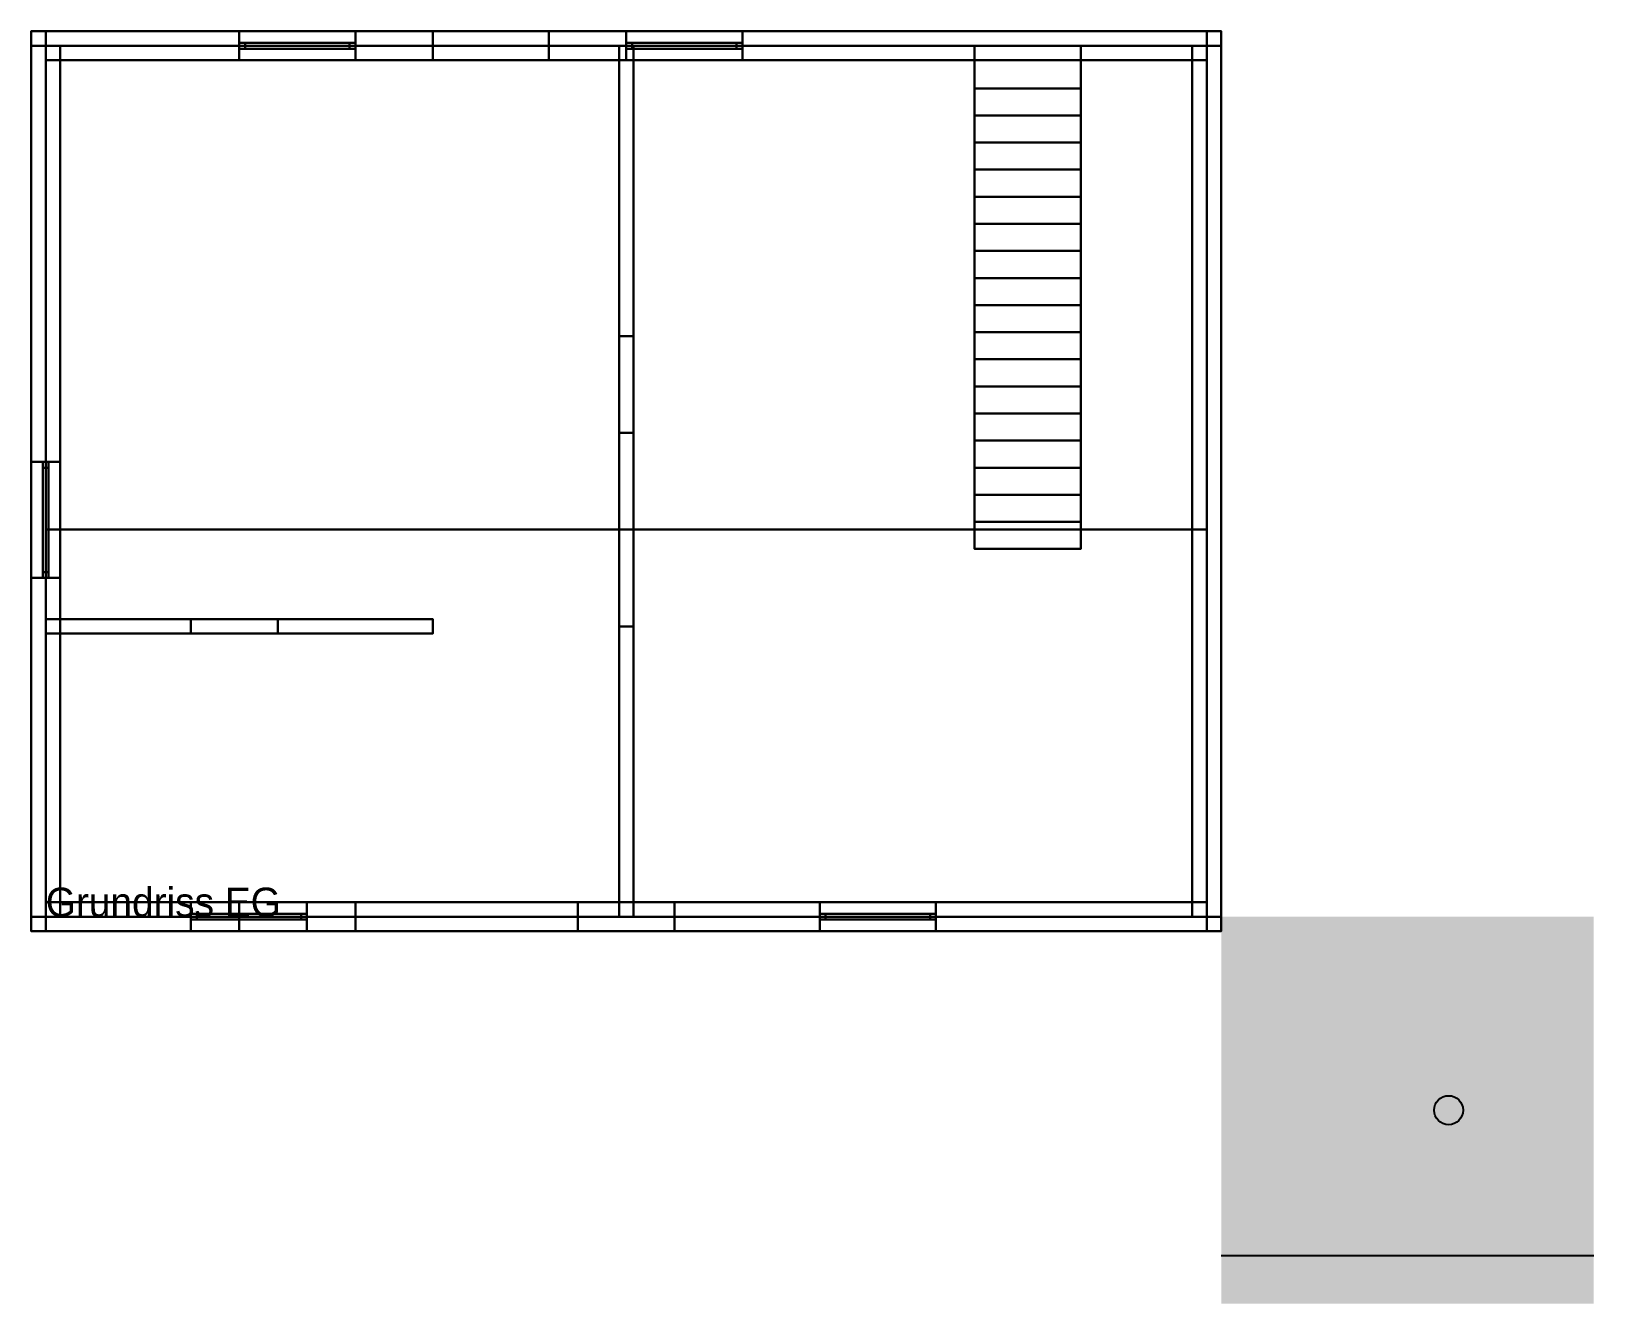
# Model space of a CAD drawing. Header units: millimetres. Extents: x -150 to 16000, y -4000 to 9150.
import ezdxf

# ---------------------------------------------------------------- set-up
doc = ezdxf.new("R2010")
doc.units = ezdxf.units.MM
for name, color, linetype in [('A-BODEN', 33, 'Continuous'), ('A-DECKE', 9, 'Continuous'), ('A-FENSTER', 4, 'Continuous'), ('A-FENSTER-GLAS', 5, 'Continuous'), ('A-MAUER', 253, 'Continuous'), ('A-STUETZE', 8, 'Continuous'), ('A-TERRASSE', 32, 'Continuous'), ('A-TEXT', 2, 'Continuous'), ('A-TREPPE', 41, 'Continuous'), ('A-WAND', 7, 'Continuous'), ('A-WAND-INNEN', 8, 'Continuous')]:
    doc.layers.add(name, color=color, linetype=linetype)

# ---------------------------------------------------------------- blocks, each defined once
blk = doc.blocks.new('RAHMEN')
mesh = blk.add_polyface()
corners = [(0, -30), (0, 30), (1200, 30), (1200, -30), (0, -30, 60), (1200, -30, 60), (1200, 30, 60), (0, 30, 60)]
mesh.append_faces([[corners[k] for k in face] for face in [(0, 1, 2, 3), (4, 5, 6, 7), (0, 3, 5, 4), (3, 2, 6, 5), (2, 1, 7, 6), (1, 0, 4, 7)]])
mesh = blk.add_polyface()
corners = [(0, -30, 1140), (0, 30, 1140), (1200, 30, 1140), (1200, -30, 1140), (0, -30, 1200), (1200, -30, 1200), (1200, 30, 1200), (0, 30, 1200)]
mesh.append_faces([[corners[k] for k in face] for face in [(0, 1, 2, 3), (4, 5, 6, 7), (0, 3, 5, 4), (3, 2, 6, 5), (2, 1, 7, 6), (1, 0, 4, 7)]])
mesh = blk.add_polyface()
corners = [(0, -30), (0, 30), (60, 30), (60, -30), (0, -30, 1200), (60, -30, 1200), (60, 30, 1200), (0, 30, 1200)]
mesh.append_faces([[corners[k] for k in face] for face in [(0, 1, 2, 3), (4, 5, 6, 7), (0, 3, 5, 4), (3, 2, 6, 5), (2, 1, 7, 6), (1, 0, 4, 7)]])
mesh = blk.add_polyface()
corners = [(1140, -30), (1140, 30), (1200, 30), (1200, -30), (1140, -30, 1200), (1200, -30, 1200), (1200, 30, 1200), (1140, 30, 1200)]
mesh.append_faces([[corners[k] for k in face] for face in [(0, 1, 2, 3), (4, 5, 6, 7), (0, 3, 5, 4), (3, 2, 6, 5), (2, 1, 7, 6), (1, 0, 4, 7)]])
blk = doc.blocks.new('FENSTER')
at = {"layer": 'A-FENSTER-GLAS', "color": 5}
blk.add_3dface([(60, 0, 60), (1140, 0, 60), (1140, 0, 1140), (60, 0, 1140)], dxfattribs=at)
blk.add_blockref('RAHMEN', (0, 0))
blk = doc.blocks.new('STUFE')
mesh = blk.add_polyface()
corners = [(0, 0), (0, 280), (1100, 280), (1100, 0), (0, 0, 170), (1100, 0, 170), (1100, 280, 170), (0, 280, 170)]
mesh.append_faces([[corners[k] for k in face] for face in [(0, 1, 2, 3), (4, 5, 6, 7), (0, 3, 5, 4), (3, 2, 6, 5), (2, 1, 7, 6), (1, 0, 4, 7)]])

msp = doc.modelspace()

# ---------------------------------------------------------------- linework, layer by layer
at = {"layer": 'A-DECKE'}
for points in [[(0, 0, 5800), (12000, 0, 5800), (12000, 9000, 5800), (0, 9000, 5800)], [(0, 0, 6000), (12000, 0, 6000), (12000, 9000, 6000), (0, 9000, 6000)]]:
    msp.add_3dface(points, dxfattribs=at)
at = {"layer": 'A-MAUER'}
msp.add_lwpolyline([(12150, -3500), (16000, -3500)], dxfattribs=at)
at = {"layer": 'A-STUETZE'}
msp.add_circle((14500, -2000), 150, dxfattribs=at)
at = {"layer": 'A-TERRASSE'}
msp.add_solid([(12150, -4000), (16000, -4000), (12150, 0), (16000, 0)], dxfattribs=at)
at = {"layer": 'A-WAND'}
for points in [[(0, 0, 6000), (0, 9000, 6000), (0, 4500, 8400)], [(12000, 0, 6000), (12000, 9000, 6000), (12000, 4500, 8400)]]:
    msp.add_3dface(points, dxfattribs=at)

# ---------------------------------------------------------------- block references
at = {"layer": 'A-FENSTER'}
for p, rotation in [((3200, 9000, 900), 180), ((7200, 9000, 900), 180), ((0, 4700, 900), -90)]:
    msp.add_blockref('FENSTER', p, dxfattribs=dict(at, rotation=rotation))
for p in [(1500, 0, 900), (8000, 0, 900)]:
    msp.add_blockref('FENSTER', p, dxfattribs=at)
at = {"layer": 'A-TREPPE', "zscale": 1.0380622837370241}
for p in [(9600, 8280, 2824), (9600, 8000, 2647), (9600, 7720, 2471), (9600, 7440, 2294), (9600, 7160, 2118), (9600, 6880, 1941), (9600, 6600, 1765), (9600, 6320, 1588), (9600, 6040, 1412), (9600, 5760, 1235), (9600, 5480, 1059), (9600, 5200, 882), (9600, 4920, 706), (9600, 4640, 529), (9600, 4360, 353), (9600, 4080, 176), (9600, 3800)]:
    msp.add_blockref('STUFE', p, dxfattribs=at)

# ---------------------------------------------------------------- texts
at = {"layer": 'A-TEXT'}
msp.add_text('Grundriss EG', height=300, dxfattribs=at).set_placement((0, 0))

# ---------------------------------------------------------------- meshes
at = {"layer": 'A-BODEN'}
mesh = msp.add_polyface(dxfattribs=at)
corners = [(-150, -150, -300), (-150, 9150, -300), (12150, 9150, -300), (12150, -150, -300), (-150, -150), (12150, -150), (12150, 9150), (-150, 9150)]
mesh.append_faces([[corners[k] for k in face] for face in [(0, 1, 2, 3), (4, 5, 6, 7), (0, 3, 5, 4), (3, 2, 6, 5), (2, 1, 7, 6), (1, 0, 4, 7)]])
at = {"layer": 'A-DECKE'}
mesh = msp.add_polyface(dxfattribs=at)
corners = [(0, 4000, 2750), (0, 9000, 2750), (9600, 9000, 2750), (9600, 4000, 2750), (0, 4000, 3000), (9600, 4000, 3000), (9600, 9000, 3000), (0, 9000, 3000)]
mesh.append_faces([[corners[k] for k in face] for face in [(0, 1, 2, 3), (4, 5, 6, 7), (0, 3, 5, 4), (3, 2, 6, 5), (2, 1, 7, 6), (1, 0, 4, 7)]])
mesh = msp.add_polyface(dxfattribs=at)
corners = [(9600, 8850, 2750), (9600, 9000, 2750), (10700, 9000, 2750), (10700, 8850, 2750), (9600, 8850, 3000), (10700, 8850, 3000), (10700, 9000, 3000), (9600, 9000, 3000)]
mesh.append_faces([[corners[k] for k in face] for face in [(0, 1, 2, 3), (4, 5, 6, 7), (0, 3, 5, 4), (3, 2, 6, 5), (2, 1, 7, 6), (1, 0, 4, 7)]])
mesh = msp.add_polyface(dxfattribs=at)
corners = [(10700, 4000, 2750), (10700, 9000, 2750), (12000, 9000, 2750), (12000, 4000, 2750), (10700, 4000, 3000), (12000, 4000, 3000), (12000, 9000, 3000), (10700, 9000, 3000)]
mesh.append_faces([[corners[k] for k in face] for face in [(0, 1, 2, 3), (4, 5, 6, 7), (0, 3, 5, 4), (3, 2, 6, 5), (2, 1, 7, 6), (1, 0, 4, 7)]])
mesh = msp.add_polyface(dxfattribs=at)
corners = [(0, 0, 2750), (0, 4000, 2750), (12000, 4000, 2750), (12000, 0, 2750), (0, 0, 3000), (12000, 0, 3000), (12000, 4000, 3000), (0, 4000, 3000)]
mesh.append_faces([[corners[k] for k in face] for face in [(0, 1, 2, 3), (4, 5, 6, 7), (0, 3, 5, 4), (3, 2, 6, 5), (2, 1, 7, 6), (1, 0, 4, 7)]])
at = {"layer": 'A-WAND'}
mesh = msp.add_polyface(dxfattribs=at)
corners = [(0, 8850), (0, 9150), (2000, 9150), (2000, 8850), (0, 8850, 3000), (2000, 8850, 3000), (2000, 9150, 3000), (0, 9150, 3000)]
mesh.append_faces([[corners[k] for k in face] for face in [(0, 1, 2, 3), (4, 5, 6, 7), (0, 3, 5, 4), (3, 2, 6, 5), (2, 1, 7, 6), (1, 0, 4, 7)]])
mesh = msp.add_polyface(dxfattribs=at)
corners = [(0, 8850, 3000), (0, 9150, 3000), (4000, 9150, 3000), (4000, 8850, 3000), (0, 8850, 5800), (4000, 8850, 5800), (4000, 9150, 5800), (0, 9150, 5800)]
mesh.append_faces([[corners[k] for k in face] for face in [(0, 1, 2, 3), (4, 5, 6, 7), (0, 3, 5, 4), (3, 2, 6, 5), (2, 1, 7, 6), (1, 0, 4, 7)]])
mesh = msp.add_polyface(dxfattribs=at)
corners = [(2000, 8850), (2000, 9150), (3200, 9150), (3200, 8850), (2000, 8850, 900), (3200, 8850, 900), (3200, 9150, 900), (2000, 9150, 900)]
mesh.append_faces([[corners[k] for k in face] for face in [(0, 1, 2, 3), (4, 5, 6, 7), (0, 3, 5, 4), (3, 2, 6, 5), (2, 1, 7, 6), (1, 0, 4, 7)]])
mesh = msp.add_polyface(dxfattribs=at)
corners = [(2000, 8850, 2100), (2000, 9150, 2100), (3200, 9150, 2100), (3200, 8850, 2100), (2000, 8850, 3000), (3200, 8850, 3000), (3200, 9150, 3000), (2000, 9150, 3000)]
mesh.append_faces([[corners[k] for k in face] for face in [(0, 1, 2, 3), (4, 5, 6, 7), (0, 3, 5, 4), (3, 2, 6, 5), (2, 1, 7, 6), (1, 0, 4, 7)]])
mesh = msp.add_polyface(dxfattribs=at)
corners = [(3200, 8850), (3200, 9150), (6000, 9150), (6000, 8850), (3200, 8850, 3000), (6000, 8850, 3000), (6000, 9150, 3000), (3200, 9150, 3000)]
mesh.append_faces([[corners[k] for k in face] for face in [(0, 1, 2, 3), (4, 5, 6, 7), (0, 3, 5, 4), (3, 2, 6, 5), (2, 1, 7, 6), (1, 0, 4, 7)]])
mesh = msp.add_polyface(dxfattribs=at)
corners = [(4000, 8850, 3000), (4000, 9150, 3000), (5200, 9150, 3000), (5200, 8850, 3000), (4000, 8850, 3900), (5200, 8850, 3900), (5200, 9150, 3900), (4000, 9150, 3900)]
mesh.append_faces([[corners[k] for k in face] for face in [(0, 1, 2, 3), (4, 5, 6, 7), (0, 3, 5, 4), (3, 2, 6, 5), (2, 1, 7, 6), (1, 0, 4, 7)]])
mesh = msp.add_polyface(dxfattribs=at)
corners = [(4000, 8850, 5100), (4000, 9150, 5100), (5200, 9150, 5100), (5200, 8850, 5100), (4000, 8850, 5800), (5200, 8850, 5800), (5200, 9150, 5800), (4000, 9150, 5800)]
mesh.append_faces([[corners[k] for k in face] for face in [(0, 1, 2, 3), (4, 5, 6, 7), (0, 3, 5, 4), (3, 2, 6, 5), (2, 1, 7, 6), (1, 0, 4, 7)]])
mesh = msp.add_polyface(dxfattribs=at)
corners = [(5200, 8850, 3000), (5200, 9150, 3000), (12000, 9150, 3000), (12000, 8850, 3000), (5200, 8850, 5800), (12000, 8850, 5800), (12000, 9150, 5800), (5200, 9150, 5800)]
mesh.append_faces([[corners[k] for k in face] for face in [(0, 1, 2, 3), (4, 5, 6, 7), (0, 3, 5, 4), (3, 2, 6, 5), (2, 1, 7, 6), (1, 0, 4, 7)]])
mesh = msp.add_polyface(dxfattribs=at)
corners = [(6000, 8850), (6000, 9150), (7200, 9150), (7200, 8850), (6000, 8850, 900), (7200, 8850, 900), (7200, 9150, 900), (6000, 9150, 900)]
mesh.append_faces([[corners[k] for k in face] for face in [(0, 1, 2, 3), (4, 5, 6, 7), (0, 3, 5, 4), (3, 2, 6, 5), (2, 1, 7, 6), (1, 0, 4, 7)]])
mesh = msp.add_polyface(dxfattribs=at)
corners = [(6000, 8850, 2100), (6000, 9150, 2100), (7200, 9150, 2100), (7200, 8850, 2100), (6000, 8850, 3000), (7200, 8850, 3000), (7200, 9150, 3000), (6000, 9150, 3000)]
mesh.append_faces([[corners[k] for k in face] for face in [(0, 1, 2, 3), (4, 5, 6, 7), (0, 3, 5, 4), (3, 2, 6, 5), (2, 1, 7, 6), (1, 0, 4, 7)]])
mesh = msp.add_polyface(dxfattribs=at)
corners = [(7200, 8850), (7200, 9150), (12000, 9150), (12000, 8850), (7200, 8850, 3000), (12000, 8850, 3000), (12000, 9150, 3000), (7200, 9150, 3000)]
mesh.append_faces([[corners[k] for k in face] for face in [(0, 1, 2, 3), (4, 5, 6, 7), (0, 3, 5, 4), (3, 2, 6, 5), (2, 1, 7, 6), (1, 0, 4, 7)]])
mesh = msp.add_polyface(dxfattribs=at)
corners = [(-150, 4700), (-150, 9000), (150, 9000), (150, 4700), (-150, 4700, 3000), (150, 4700, 3000), (150, 9000, 3000), (-150, 9000, 3000)]
mesh.append_faces([[corners[k] for k in face] for face in [(0, 1, 2, 3), (4, 5, 6, 7), (0, 3, 5, 4), (3, 2, 6, 5), (2, 1, 7, 6), (1, 0, 4, 7)]])
mesh = msp.add_polyface(dxfattribs=at)
corners = [(-150, 0, 3000), (-150, 9000, 3000), (150, 9000, 3000), (150, 0, 3000), (-150, 0, 5800), (150, 0, 5800), (150, 9000, 5800), (-150, 9000, 5800)]
mesh.append_faces([[corners[k] for k in face] for face in [(0, 1, 2, 3), (4, 5, 6, 7), (0, 3, 5, 4), (3, 2, 6, 5), (2, 1, 7, 6), (1, 0, 4, 7)]])
mesh = msp.add_polyface(dxfattribs=at)
corners = [(11850, 0), (11850, 9000), (12150, 9000), (12150, 0), (11850, 0, 3000), (12150, 0, 3000), (12150, 9000, 3000), (11850, 9000, 3000)]
mesh.append_faces([[corners[k] for k in face] for face in [(0, 1, 2, 3), (4, 5, 6, 7), (0, 3, 5, 4), (3, 2, 6, 5), (2, 1, 7, 6), (1, 0, 4, 7)]])
mesh = msp.add_polyface(dxfattribs=at)
corners = [(11850, 0, 3000), (11850, 9000, 3000), (12150, 9000, 3000), (12150, 0, 3000), (11850, 0, 5800), (12150, 0, 5800), (12150, 9000, 5800), (11850, 9000, 5800)]
mesh.append_faces([[corners[k] for k in face] for face in [(0, 1, 2, 3), (4, 5, 6, 7), (0, 3, 5, 4), (3, 2, 6, 5), (2, 1, 7, 6), (1, 0, 4, 7)]])
mesh = msp.add_polyface(dxfattribs=at)
corners = [(-150, 3500), (-150, 4700), (150, 4700), (150, 3500), (-150, 3500, 900), (150, 3500, 900), (150, 4700, 900), (-150, 4700, 900)]
mesh.append_faces([[corners[k] for k in face] for face in [(0, 1, 2, 3), (4, 5, 6, 7), (0, 3, 5, 4), (3, 2, 6, 5), (2, 1, 7, 6), (1, 0, 4, 7)]])
mesh = msp.add_polyface(dxfattribs=at)
corners = [(-150, 3500, 2100), (-150, 4700, 2100), (150, 4700, 2100), (150, 3500, 2100), (-150, 3500, 3000), (150, 3500, 3000), (150, 4700, 3000), (-150, 4700, 3000)]
mesh.append_faces([[corners[k] for k in face] for face in [(0, 1, 2, 3), (4, 5, 6, 7), (0, 3, 5, 4), (3, 2, 6, 5), (2, 1, 7, 6), (1, 0, 4, 7)]])
mesh = msp.add_polyface(dxfattribs=at)
corners = [(-150, 0), (-150, 3500), (150, 3500), (150, 0), (-150, 0, 3000), (150, 0, 3000), (150, 3500, 3000), (-150, 3500, 3000)]
mesh.append_faces([[corners[k] for k in face] for face in [(0, 1, 2, 3), (4, 5, 6, 7), (0, 3, 5, 4), (3, 2, 6, 5), (2, 1, 7, 6), (1, 0, 4, 7)]])
mesh = msp.add_polyface(dxfattribs=at)
corners = [(0, -150), (0, 150), (1500, 150), (1500, -150), (0, -150, 3000), (1500, -150, 3000), (1500, 150, 3000), (0, 150, 3000)]
mesh.append_faces([[corners[k] for k in face] for face in [(0, 1, 2, 3), (4, 5, 6, 7), (0, 3, 5, 4), (3, 2, 6, 5), (2, 1, 7, 6), (1, 0, 4, 7)]])
mesh = msp.add_polyface(dxfattribs=at)
corners = [(0, -150, 3000), (0, 150, 3000), (2000, 150, 3000), (2000, -150, 3000), (0, -150, 5800), (2000, -150, 5800), (2000, 150, 5800), (0, 150, 5800)]
mesh.append_faces([[corners[k] for k in face] for face in [(0, 1, 2, 3), (4, 5, 6, 7), (0, 3, 5, 4), (3, 2, 6, 5), (2, 1, 7, 6), (1, 0, 4, 7)]])
mesh = msp.add_polyface(dxfattribs=at)
corners = [(1500, -150), (1500, 150), (2700, 150), (2700, -150), (1500, -150, 900), (2700, -150, 900), (2700, 150, 900), (1500, 150, 900)]
mesh.append_faces([[corners[k] for k in face] for face in [(0, 1, 2, 3), (4, 5, 6, 7), (0, 3, 5, 4), (3, 2, 6, 5), (2, 1, 7, 6), (1, 0, 4, 7)]])
mesh = msp.add_polyface(dxfattribs=at)
corners = [(1500, -150, 2100), (1500, 150, 2100), (2700, 150, 2100), (2700, -150, 2100), (1500, -150, 3000), (2700, -150, 3000), (2700, 150, 3000), (1500, 150, 3000)]
mesh.append_faces([[corners[k] for k in face] for face in [(0, 1, 2, 3), (4, 5, 6, 7), (0, 3, 5, 4), (3, 2, 6, 5), (2, 1, 7, 6), (1, 0, 4, 7)]])
mesh = msp.add_polyface(dxfattribs=at)
corners = [(2000, -150, 3000), (2000, 150, 3000), (3200, 150, 3000), (3200, -150, 3000), (2000, -150, 3900), (3200, -150, 3900), (3200, 150, 3900), (2000, 150, 3900)]
mesh.append_faces([[corners[k] for k in face] for face in [(0, 1, 2, 3), (4, 5, 6, 7), (0, 3, 5, 4), (3, 2, 6, 5), (2, 1, 7, 6), (1, 0, 4, 7)]])
mesh = msp.add_polyface(dxfattribs=at)
corners = [(2000, -150, 5100), (2000, 150, 5100), (3200, 150, 5100), (3200, -150, 5100), (2000, -150, 5800), (3200, -150, 5800), (3200, 150, 5800), (2000, 150, 5800)]
mesh.append_faces([[corners[k] for k in face] for face in [(0, 1, 2, 3), (4, 5, 6, 7), (0, 3, 5, 4), (3, 2, 6, 5), (2, 1, 7, 6), (1, 0, 4, 7)]])
mesh = msp.add_polyface(dxfattribs=at)
corners = [(2700, -150), (2700, 150), (5500, 150), (5500, -150), (2700, -150, 3000), (5500, -150, 3000), (5500, 150, 3000), (2700, 150, 3000)]
mesh.append_faces([[corners[k] for k in face] for face in [(0, 1, 2, 3), (4, 5, 6, 7), (0, 3, 5, 4), (3, 2, 6, 5), (2, 1, 7, 6), (1, 0, 4, 7)]])
mesh = msp.add_polyface(dxfattribs=at)
corners = [(3200, -150, 3000), (3200, 150, 3000), (8000, 150, 3000), (8000, -150, 3000), (3200, -150, 5800), (8000, -150, 5800), (8000, 150, 5800), (3200, 150, 5800)]
mesh.append_faces([[corners[k] for k in face] for face in [(0, 1, 2, 3), (4, 5, 6, 7), (0, 3, 5, 4), (3, 2, 6, 5), (2, 1, 7, 6), (1, 0, 4, 7)]])
mesh = msp.add_polyface(dxfattribs=at)
corners = [(5500, -150, 2100), (5500, 150, 2100), (6500, 150, 2100), (6500, -150, 2100), (5500, -150, 3000), (6500, -150, 3000), (6500, 150, 3000), (5500, 150, 3000)]
mesh.append_faces([[corners[k] for k in face] for face in [(0, 1, 2, 3), (4, 5, 6, 7), (0, 3, 5, 4), (3, 2, 6, 5), (2, 1, 7, 6), (1, 0, 4, 7)]])
mesh = msp.add_polyface(dxfattribs=at)
corners = [(6500, -150), (6500, 150), (8000, 150), (8000, -150), (6500, -150, 3000), (8000, -150, 3000), (8000, 150, 3000), (6500, 150, 3000)]
mesh.append_faces([[corners[k] for k in face] for face in [(0, 1, 2, 3), (4, 5, 6, 7), (0, 3, 5, 4), (3, 2, 6, 5), (2, 1, 7, 6), (1, 0, 4, 7)]])
mesh = msp.add_polyface(dxfattribs=at)
corners = [(8000, -150), (8000, 150), (9200, 150), (9200, -150), (8000, -150, 900), (9200, -150, 900), (9200, 150, 900), (8000, 150, 900)]
mesh.append_faces([[corners[k] for k in face] for face in [(0, 1, 2, 3), (4, 5, 6, 7), (0, 3, 5, 4), (3, 2, 6, 5), (2, 1, 7, 6), (1, 0, 4, 7)]])
mesh = msp.add_polyface(dxfattribs=at)
corners = [(8000, -150, 2100), (8000, 150, 2100), (9200, 150, 2100), (9200, -150, 2100), (8000, -150, 3000), (9200, -150, 3000), (9200, 150, 3000), (8000, 150, 3000)]
mesh.append_faces([[corners[k] for k in face] for face in [(0, 1, 2, 3), (4, 5, 6, 7), (0, 3, 5, 4), (3, 2, 6, 5), (2, 1, 7, 6), (1, 0, 4, 7)]])
mesh = msp.add_polyface(dxfattribs=at)
corners = [(8000, -150, 3000), (8000, 150, 3000), (9200, 150, 3000), (9200, -150, 3000), (8000, -150, 3900), (9200, -150, 3900), (9200, 150, 3900), (8000, 150, 3900)]
mesh.append_faces([[corners[k] for k in face] for face in [(0, 1, 2, 3), (4, 5, 6, 7), (0, 3, 5, 4), (3, 2, 6, 5), (2, 1, 7, 6), (1, 0, 4, 7)]])
mesh = msp.add_polyface(dxfattribs=at)
corners = [(8000, -150, 5100), (8000, 150, 5100), (9200, 150, 5100), (9200, -150, 5100), (8000, -150, 5800), (9200, -150, 5800), (9200, 150, 5800), (8000, 150, 5800)]
mesh.append_faces([[corners[k] for k in face] for face in [(0, 1, 2, 3), (4, 5, 6, 7), (0, 3, 5, 4), (3, 2, 6, 5), (2, 1, 7, 6), (1, 0, 4, 7)]])
mesh = msp.add_polyface(dxfattribs=at)
corners = [(9200, -150), (9200, 150), (12000, 150), (12000, -150), (9200, -150, 3000), (12000, -150, 3000), (12000, 150, 3000), (9200, 150, 3000)]
mesh.append_faces([[corners[k] for k in face] for face in [(0, 1, 2, 3), (4, 5, 6, 7), (0, 3, 5, 4), (3, 2, 6, 5), (2, 1, 7, 6), (1, 0, 4, 7)]])
mesh = msp.add_polyface(dxfattribs=at)
corners = [(9200, -150, 3000), (9200, 150, 3000), (12000, 150, 3000), (12000, -150, 3000), (9200, -150, 5800), (12000, -150, 5800), (12000, 150, 5800), (9200, 150, 5800)]
mesh.append_faces([[corners[k] for k in face] for face in [(0, 1, 2, 3), (4, 5, 6, 7), (0, 3, 5, 4), (3, 2, 6, 5), (2, 1, 7, 6), (1, 0, 4, 7)]])
at = {"layer": 'A-WAND-INNEN'}
mesh = msp.add_polyface(dxfattribs=at)
corners = [(5925, 5000), (5925, 9000), (6075, 9000), (6075, 5000), (5925, 5000, 2750), (6075, 5000, 2750), (6075, 9000, 2750), (5925, 9000, 2750)]
mesh.append_faces([[corners[k] for k in face] for face in [(0, 1, 2, 3), (4, 5, 6, 7), (0, 3, 5, 4), (3, 2, 6, 5), (2, 1, 7, 6), (1, 0, 4, 7)]])
mesh = msp.add_polyface(dxfattribs=at)
corners = [(5925, 6000, 3000), (5925, 9000, 3000), (6075, 9000, 3000), (6075, 6000, 3000), (5925, 6000, 5800), (6075, 6000, 5800), (6075, 9000, 5800), (5925, 9000, 5800)]
mesh.append_faces([[corners[k] for k in face] for face in [(0, 1, 2, 3), (4, 5, 6, 7), (0, 3, 5, 4), (3, 2, 6, 5), (2, 1, 7, 6), (1, 0, 4, 7)]])
mesh = msp.add_polyface(dxfattribs=at)
corners = [(5925, 5000, 5100), (5925, 6000, 5100), (6075, 6000, 5100), (6075, 5000, 5100), (5925, 5000, 5800), (6075, 5000, 5800), (6075, 6000, 5800), (5925, 6000, 5800)]
mesh.append_faces([[corners[k] for k in face] for face in [(0, 1, 2, 3), (4, 5, 6, 7), (0, 3, 5, 4), (3, 2, 6, 5), (2, 1, 7, 6), (1, 0, 4, 7)]])
mesh = msp.add_polyface(dxfattribs=at)
corners = [(5925, 4000, 2100), (5925, 5000, 2100), (6075, 5000, 2100), (6075, 4000, 2100), (5925, 4000, 2750), (6075, 4000, 2750), (6075, 5000, 2750), (5925, 5000, 2750)]
mesh.append_faces([[corners[k] for k in face] for face in [(0, 1, 2, 3), (4, 5, 6, 7), (0, 3, 5, 4), (3, 2, 6, 5), (2, 1, 7, 6), (1, 0, 4, 7)]])
mesh = msp.add_polyface(dxfattribs=at)
corners = [(5925, 0, 3000), (5925, 5000, 3000), (6075, 5000, 3000), (6075, 0, 3000), (5925, 0, 5800), (6075, 0, 5800), (6075, 5000, 5800), (5925, 5000, 5800)]
mesh.append_faces([[corners[k] for k in face] for face in [(0, 1, 2, 3), (4, 5, 6, 7), (0, 3, 5, 4), (3, 2, 6, 5), (2, 1, 7, 6), (1, 0, 4, 7)]])
mesh = msp.add_polyface(dxfattribs=at)
corners = [(5925, 3000), (5925, 4000), (6075, 4000), (6075, 3000), (5925, 3000, 2750), (6075, 3000, 2750), (6075, 4000, 2750), (5925, 4000, 2750)]
mesh.append_faces([[corners[k] for k in face] for face in [(0, 1, 2, 3), (4, 5, 6, 7), (0, 3, 5, 4), (3, 2, 6, 5), (2, 1, 7, 6), (1, 0, 4, 7)]])
mesh = msp.add_polyface(dxfattribs=at)
corners = [(0, 2925), (0, 3075), (1500, 3075), (1500, 2925), (0, 2925, 2750), (1500, 2925, 2750), (1500, 3075, 2750), (0, 3075, 2750)]
mesh.append_faces([[corners[k] for k in face] for face in [(0, 1, 2, 3), (4, 5, 6, 7), (0, 3, 5, 4), (3, 2, 6, 5), (2, 1, 7, 6), (1, 0, 4, 7)]])
mesh = msp.add_polyface(dxfattribs=at)
corners = [(1500, 2925, 2100), (1500, 3075, 2100), (2400, 3075, 2100), (2400, 2925, 2100), (1500, 2925, 2750), (2400, 2925, 2750), (2400, 3075, 2750), (1500, 3075, 2750)]
mesh.append_faces([[corners[k] for k in face] for face in [(0, 1, 2, 3), (4, 5, 6, 7), (0, 3, 5, 4), (3, 2, 6, 5), (2, 1, 7, 6), (1, 0, 4, 7)]])
mesh = msp.add_polyface(dxfattribs=at)
corners = [(2400, 2925), (2400, 3075), (4000, 3075), (4000, 2925), (2400, 2925, 2750), (4000, 2925, 2750), (4000, 3075, 2750), (2400, 3075, 2750)]
mesh.append_faces([[corners[k] for k in face] for face in [(0, 1, 2, 3), (4, 5, 6, 7), (0, 3, 5, 4), (3, 2, 6, 5), (2, 1, 7, 6), (1, 0, 4, 7)]])

doc.saveas('drawing.dxf')
